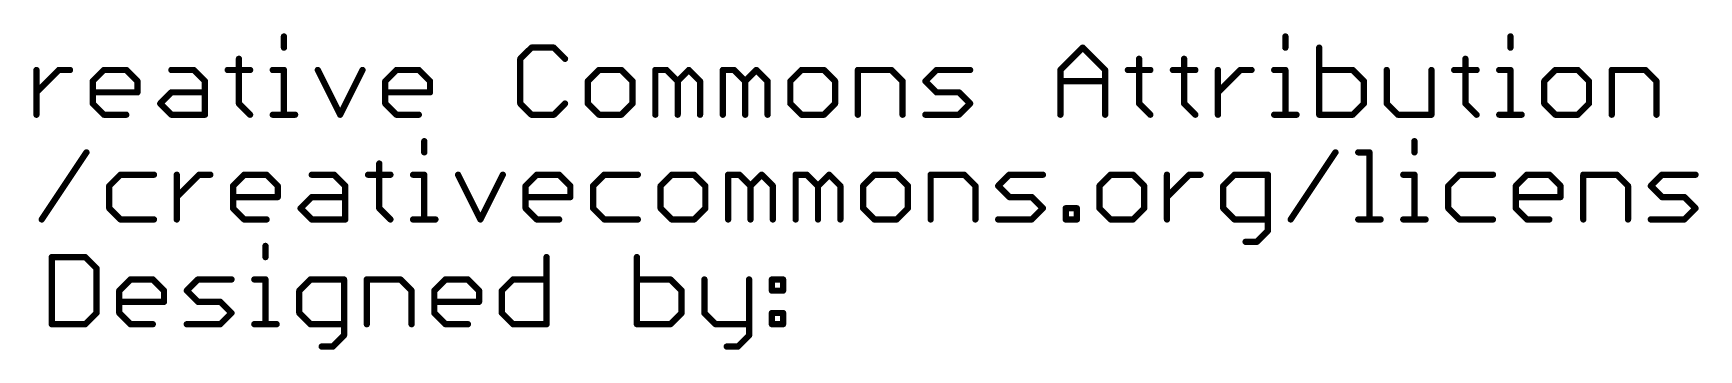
# Model space of a CAD drawing. Extents: x -109 to 32, y -1 to 19.
# Drawn here: x -77.61 to -37.23, y -0.54 to 7.13 of the extents above; entities that cross this region are included whole.
import ezdxf

# ---------------------------------------------------------------- set-up
doc = ezdxf.new("R2010")
doc.units = 0
doc.layers.add('51', color=53, linetype='CONTINUOUS')

msp = doc.modelspace()

# ---------------------------------------------------------------- linework, layer by layer
at = {"layer": '51', "const_width": 0.1524}
for points in [[(-71.5322, 7.0544), (-71.5322, 6.7832)], [(-47.2477, 7.0544), (-47.2477, 6.7832)], [(-41.7905, 7.0544), (-41.7905, 6.7832)], [(-72.6237, 6.512), (-72.6237, 5.4274)], [(-65.5293, 6.7832), (-65.8005, 6.512)], [(-65.8005, 6.512), (-65.8005, 5.4274)], [(-64.987, 6.7832), (-65.5293, 6.7832)], [(-64.7158, 6.512), (-64.987, 6.7832)], [(-52.7032, 6.2409), (-52.1609, 6.7832)], [(-52.1609, 6.7832), (-51.6186, 6.2409)], [(-50.7949, 6.512), (-50.7949, 5.4274)], [(-49.7035, 6.512), (-49.7035, 5.4274)], [(-46.4275, 6.7832), (-46.4275, 5.1562)], [(-42.882, 6.512), (-42.882, 5.4274)], [(-77.5334, 5.1562), (-77.5334, 6.2409)], [(-77.5334, 5.6985), (-76.9911, 6.2409)], [(-76.9911, 6.2409), (-76.7199, 6.2409)], [(-76.1691, 5.9697), (-75.898, 6.2409)], [(-75.898, 6.2409), (-75.3556, 6.2409)], [(-75.3556, 6.2409), (-75.0845, 5.9697)], [(-74.2608, 6.2409), (-73.7185, 6.2409)], [(-73.7185, 6.2409), (-73.4473, 5.9697)], [(-72.8948, 6.2409), (-72.3525, 6.2409)], [(-71.8034, 6.2409), (-71.5322, 6.2409)], [(-71.5322, 6.2409), (-71.5322, 5.1562)], [(-70.7119, 6.2409), (-70.1696, 5.1562)], [(-70.1696, 5.1562), (-69.6273, 6.2409)], [(-69.0748, 5.9697), (-68.8036, 6.2409)], [(-68.8036, 6.2409), (-68.2613, 6.2409)], [(-68.2613, 6.2409), (-67.9901, 5.9697)], [(-63.8922, 6.2409), (-64.1633, 5.9697)], [(-63.3498, 6.2409), (-63.8922, 6.2409)], [(-63.0787, 5.9697), (-63.3498, 6.2409)], [(-62.5262, 5.1562), (-62.5262, 6.2409)], [(-62.5262, 6.2409), (-62.255, 6.2409)], [(-62.255, 6.2409), (-61.9838, 5.9697)], [(-61.9838, 5.9697), (-61.7127, 6.2409)], [(-61.7127, 6.2409), (-61.4415, 5.9697)], [(-60.889, 5.1562), (-60.889, 6.2409)], [(-60.889, 6.2409), (-60.6178, 6.2409)], [(-60.6178, 6.2409), (-60.3467, 5.9697)], [(-60.3467, 5.9697), (-60.0755, 6.2409)], [(-60.0755, 6.2409), (-59.8043, 5.9697)], [(-58.9807, 6.2409), (-59.2519, 5.9697)], [(-58.4384, 6.2409), (-58.9807, 6.2409)], [(-58.1672, 5.9697), (-58.4384, 6.2409)], [(-57.6147, 5.1562), (-57.6147, 6.2409)], [(-57.6147, 6.2409), (-56.8012, 6.2409)], [(-56.8012, 6.2409), (-56.53, 5.9697)], [(-55.9775, 5.9697), (-55.7064, 6.2409)], [(-55.7064, 6.2409), (-54.8929, 6.2409)], [(-52.7032, 5.1562), (-52.7032, 6.2409)], [(-51.6186, 6.2409), (-51.6186, 5.1562)], [(-51.0661, 6.2409), (-50.5237, 6.2409)], [(-49.9746, 6.2409), (-49.4323, 6.2409)], [(-48.8832, 5.1562), (-48.8832, 6.2409)], [(-48.8832, 5.6985), (-48.3409, 6.2409)], [(-48.3409, 6.2409), (-48.0697, 6.2409)], [(-47.5189, 6.2409), (-47.2477, 6.2409)], [(-47.2477, 6.2409), (-47.2477, 5.1562)], [(-45.614, 6.2409), (-46.4275, 6.2409)], [(-45.3428, 5.9697), (-45.614, 6.2409)], [(-44.7903, 6.2409), (-44.7903, 5.4274)], [(-43.7056, 5.1562), (-43.7056, 6.2409)], [(-43.1531, 6.2409), (-42.6108, 6.2409)], [(-42.0617, 6.2409), (-41.7905, 6.2409)], [(-41.7905, 6.2409), (-41.7905, 5.1562)], [(-40.6991, 6.2409), (-40.9703, 5.9697)], [(-40.1568, 6.2409), (-40.6991, 6.2409)], [(-39.8856, 5.9697), (-40.1568, 6.2409)], [(-39.3331, 5.1562), (-39.3331, 6.2409)], [(-39.3331, 6.2409), (-38.5196, 6.2409)], [(-38.5196, 6.2409), (-38.2485, 5.9697)], [(-76.1691, 5.4274), (-76.1691, 5.9697)], [(-75.0845, 5.6985), (-76.1691, 5.6985)], [(-75.0845, 5.9697), (-75.0845, 5.6985)], [(-74.532, 5.4274), (-74.2608, 5.6985)], [(-74.2608, 5.6985), (-73.4473, 5.6985)], [(-73.4473, 5.9697), (-73.4473, 5.1562)], [(-69.0748, 5.4274), (-69.0748, 5.9697)], [(-67.9901, 5.6985), (-69.0748, 5.6985)], [(-67.9901, 5.9697), (-67.9901, 5.6985)], [(-64.1633, 5.9697), (-64.1633, 5.4274)], [(-63.0787, 5.4274), (-63.0787, 5.9697)], [(-61.9838, 5.9697), (-61.9838, 5.1562)], [(-61.4415, 5.9697), (-61.4415, 5.1562)], [(-60.3467, 5.9697), (-60.3467, 5.1562)], [(-59.8043, 5.9697), (-59.8043, 5.1562)], [(-59.2519, 5.9697), (-59.2519, 5.4274)], [(-58.1672, 5.4274), (-58.1672, 5.9697)], [(-56.53, 5.9697), (-56.53, 5.1562)], [(-55.7064, 5.6985), (-55.9775, 5.9697)], [(-55.164, 5.6985), (-55.7064, 5.6985)], [(-54.8929, 5.4274), (-55.164, 5.6985)], [(-52.7032, 5.9697), (-51.6186, 5.9697)], [(-45.3428, 5.4274), (-45.3428, 5.9697)], [(-40.9703, 5.9697), (-40.9703, 5.4274)], [(-39.8856, 5.4274), (-39.8856, 5.9697)], [(-38.2485, 5.9697), (-38.2485, 5.1562)], [(-75.898, 5.1562), (-76.1691, 5.4274)], [(-74.2608, 5.1562), (-74.532, 5.4274)], [(-72.6237, 5.4274), (-72.3525, 5.1562)], [(-68.8036, 5.1562), (-69.0748, 5.4274)], [(-65.8005, 5.4274), (-65.5293, 5.1562)], [(-64.987, 5.1562), (-64.7158, 5.4274)], [(-64.1633, 5.4274), (-63.8922, 5.1562)], [(-63.3498, 5.1562), (-63.0787, 5.4274)], [(-59.2519, 5.4274), (-58.9807, 5.1562)], [(-58.4384, 5.1562), (-58.1672, 5.4274)], [(-55.164, 5.1562), (-54.8929, 5.4274)], [(-50.7949, 5.4274), (-50.5237, 5.1562)], [(-49.7035, 5.4274), (-49.4323, 5.1562)], [(-45.614, 5.1562), (-45.3428, 5.4274)], [(-44.7903, 5.4274), (-44.5191, 5.1562)], [(-42.882, 5.4274), (-42.6108, 5.1562)], [(-40.9703, 5.4274), (-40.6991, 5.1562)], [(-40.1568, 5.1562), (-39.8856, 5.4274)], [(-75.3556, 5.1562), (-75.898, 5.1562)], [(-73.4473, 5.1562), (-74.2608, 5.1562)], [(-71.8034, 5.1562), (-71.2611, 5.1562)], [(-68.2613, 5.1562), (-68.8036, 5.1562)], [(-65.5293, 5.1562), (-64.987, 5.1562)], [(-63.8922, 5.1562), (-63.3498, 5.1562)], [(-58.9807, 5.1562), (-58.4384, 5.1562)], [(-55.9775, 5.1562), (-55.164, 5.1562)], [(-47.5189, 5.1562), (-46.9766, 5.1562)], [(-46.4275, 5.1562), (-45.614, 5.1562)], [(-44.5191, 5.1562), (-43.7056, 5.1562)], [(-42.0617, 5.1562), (-41.5194, 5.1562)], [(-40.6991, 5.1562), (-40.1568, 5.1562)], [(-68.1295, 4.5144), (-68.1295, 4.2432)], [(-44.1179, 4.5144), (-44.1179, 4.2432)], [(-77.405, 2.6162), (-76.3204, 4.2432)], [(-69.2209, 3.972), (-69.2209, 2.8874)], [(-47.1176, 2.6162), (-46.033, 4.2432)], [(-45.4805, 4.2432), (-45.2093, 4.2432)], [(-45.2093, 4.2432), (-45.2093, 2.6162)], [(-75.4967, 3.7009), (-75.7679, 3.4297)], [(-74.6832, 3.7009), (-75.4967, 3.7009)], [(-74.1307, 2.6162), (-74.1307, 3.7009)], [(-74.1307, 3.1585), (-73.5884, 3.7009)], [(-73.5884, 3.7009), (-73.3172, 3.7009)], [(-72.7664, 3.4297), (-72.4952, 3.7009)], [(-72.4952, 3.7009), (-71.9529, 3.7009)], [(-71.9529, 3.7009), (-71.6818, 3.4297)], [(-70.8581, 3.7009), (-70.3158, 3.7009)], [(-70.3158, 3.7009), (-70.0446, 3.4297)], [(-69.4921, 3.7009), (-68.9498, 3.7009)], [(-68.4007, 3.7009), (-68.1295, 3.7009)], [(-68.1295, 3.7009), (-68.1295, 2.6162)], [(-67.3092, 3.7009), (-66.7669, 2.6162)], [(-66.7669, 2.6162), (-66.2246, 3.7009)], [(-65.6721, 3.4297), (-65.4009, 3.7009)], [(-65.4009, 3.7009), (-64.8586, 3.7009)], [(-64.8586, 3.7009), (-64.5874, 3.4297)], [(-63.7638, 3.7009), (-64.0349, 3.4297)], [(-62.9503, 3.7009), (-63.7638, 3.7009)], [(-62.1266, 3.7009), (-62.3978, 3.4297)], [(-61.5843, 3.7009), (-62.1266, 3.7009)], [(-61.3131, 3.4297), (-61.5843, 3.7009)], [(-60.7606, 2.6162), (-60.7606, 3.7009)], [(-60.7606, 3.7009), (-60.4894, 3.7009)], [(-60.4894, 3.7009), (-60.2183, 3.4297)], [(-60.2183, 3.4297), (-59.9471, 3.7009)], [(-59.9471, 3.7009), (-59.6759, 3.4297)], [(-59.1234, 2.6162), (-59.1234, 3.7009)], [(-59.1234, 3.7009), (-58.8523, 3.7009)], [(-58.8523, 3.7009), (-58.5811, 3.4297)], [(-58.5811, 3.4297), (-58.31, 3.7009)], [(-58.31, 3.7009), (-58.0388, 3.4297)], [(-57.2151, 3.7009), (-57.4863, 3.4297)], [(-56.6728, 3.7009), (-57.2151, 3.7009)], [(-56.4016, 3.4297), (-56.6728, 3.7009)], [(-55.8491, 2.6162), (-55.8491, 3.7009)], [(-55.8491, 3.7009), (-55.0356, 3.7009)], [(-55.0356, 3.7009), (-54.7645, 3.4297)], [(-54.212, 3.4297), (-53.9408, 3.7009)], [(-53.9408, 3.7009), (-53.1273, 3.7009)], [(-51.4851, 3.7009), (-51.7562, 3.4297)], [(-50.9427, 3.7009), (-51.4851, 3.7009)], [(-50.6716, 3.4297), (-50.9427, 3.7009)], [(-50.1191, 2.6162), (-50.1191, 3.7009)], [(-50.1191, 3.1585), (-49.5768, 3.7009)], [(-49.5768, 3.7009), (-49.3056, 3.7009)], [(-48.4836, 3.7009), (-48.7548, 3.4297)], [(-47.6701, 3.7009), (-48.4836, 3.7009)], [(-47.6701, 2.345), (-47.6701, 3.7009)], [(-44.389, 3.7009), (-44.1179, 3.7009)], [(-44.1179, 3.7009), (-44.1179, 2.6162)], [(-43.0264, 3.7009), (-43.2976, 3.4297)], [(-42.2129, 3.7009), (-43.0264, 3.7009)], [(-41.6604, 3.4297), (-41.3893, 3.7009)], [(-41.3893, 3.7009), (-40.8469, 3.7009)], [(-40.8469, 3.7009), (-40.5758, 3.4297)], [(-40.0233, 2.6162), (-40.0233, 3.7009)], [(-40.0233, 3.7009), (-39.2098, 3.7009)], [(-39.2098, 3.7009), (-38.9386, 3.4297)], [(-38.3861, 3.4297), (-38.115, 3.7009)], [(-38.115, 3.7009), (-37.3015, 3.7009)], [(-75.7679, 3.4297), (-75.7679, 2.8874)], [(-72.7664, 2.8874), (-72.7664, 3.4297)], [(-71.6818, 3.1585), (-72.7664, 3.1585)], [(-71.6818, 3.4297), (-71.6818, 3.1585)], [(-71.1293, 2.8874), (-70.8581, 3.1585)], [(-70.8581, 3.1585), (-70.0446, 3.1585)], [(-70.0446, 3.4297), (-70.0446, 2.6162)], [(-65.6721, 2.8874), (-65.6721, 3.4297)], [(-64.5874, 3.1585), (-65.6721, 3.1585)], [(-64.5874, 3.4297), (-64.5874, 3.1585)], [(-64.0349, 3.4297), (-64.0349, 2.8874)], [(-62.3978, 3.4297), (-62.3978, 2.8874)], [(-61.3131, 2.8874), (-61.3131, 3.4297)], [(-60.2183, 3.4297), (-60.2183, 2.6162)], [(-59.6759, 3.4297), (-59.6759, 2.6162)], [(-58.5811, 3.4297), (-58.5811, 2.6162)], [(-58.0388, 3.4297), (-58.0388, 2.6162)], [(-57.4863, 3.4297), (-57.4863, 2.8874)], [(-56.4016, 2.8874), (-56.4016, 3.4297)], [(-54.7645, 3.4297), (-54.7645, 2.6162)], [(-53.9408, 3.1585), (-54.212, 3.4297)], [(-53.3985, 3.1585), (-53.9408, 3.1585)], [(-53.1273, 2.8874), (-53.3985, 3.1585)], [(-51.7562, 3.4297), (-51.7562, 2.8874)], [(-50.6716, 2.8874), (-50.6716, 3.4297)], [(-48.7548, 3.4297), (-48.7548, 2.8874)], [(-43.2976, 3.4297), (-43.2976, 2.8874)], [(-41.6604, 2.8874), (-41.6604, 3.4297)], [(-40.5758, 3.1585), (-41.6604, 3.1585)], [(-40.5758, 3.4297), (-40.5758, 3.1585)], [(-38.9386, 3.4297), (-38.9386, 2.6162)], [(-38.115, 3.1585), (-38.3861, 3.4297)], [(-37.5726, 3.1585), (-38.115, 3.1585)], [(-37.3015, 2.8874), (-37.5726, 3.1585)], [(-75.7679, 2.8874), (-75.4967, 2.6162)], [(-72.4952, 2.6162), (-72.7664, 2.8874)], [(-70.8581, 2.6162), (-71.1293, 2.8874)], [(-69.2209, 2.8874), (-68.9498, 2.6162)], [(-65.4009, 2.6162), (-65.6721, 2.8874)], [(-64.0349, 2.8874), (-63.7638, 2.6162)], [(-62.3978, 2.8874), (-62.1266, 2.6162)], [(-61.5843, 2.6162), (-61.3131, 2.8874)], [(-57.4863, 2.8874), (-57.2151, 2.6162)], [(-56.6728, 2.6162), (-56.4016, 2.8874)], [(-53.3985, 2.6162), (-53.1273, 2.8874)], [(-52.5748, 2.6162), (-52.5748, 2.8874)], [(-52.5748, 2.8874), (-52.3037, 2.8874)], [(-52.3037, 2.8874), (-52.3037, 2.6162)], [(-51.7562, 2.8874), (-51.4851, 2.6162)], [(-50.9427, 2.6162), (-50.6716, 2.8874)], [(-48.7548, 2.8874), (-48.4836, 2.6162)], [(-43.2976, 2.8874), (-43.0264, 2.6162)], [(-41.3893, 2.6162), (-41.6604, 2.8874)], [(-37.5726, 2.6162), (-37.3015, 2.8874)], [(-75.4967, 2.6162), (-74.6832, 2.6162)], [(-71.9529, 2.6162), (-72.4952, 2.6162)], [(-70.0446, 2.6162), (-70.8581, 2.6162)], [(-68.4007, 2.6162), (-67.8583, 2.6162)], [(-64.8586, 2.6162), (-65.4009, 2.6162)], [(-63.7638, 2.6162), (-62.9503, 2.6162)], [(-62.1266, 2.6162), (-61.5843, 2.6162)], [(-57.2151, 2.6162), (-56.6728, 2.6162)], [(-54.212, 2.6162), (-53.3985, 2.6162)], [(-52.3037, 2.6162), (-52.5748, 2.6162)], [(-51.4851, 2.6162), (-50.9427, 2.6162)], [(-48.4836, 2.6162), (-47.6701, 2.6162)], [(-45.4805, 2.6162), (-44.9381, 2.6162)], [(-44.389, 2.6162), (-43.8467, 2.6162)], [(-43.0264, 2.6162), (-42.2129, 2.6162)], [(-40.8469, 2.6162), (-41.3893, 2.6162)], [(-38.3861, 2.6162), (-37.5726, 2.6162)], [(-71.9796, 1.9744), (-71.9796, 1.7032)], [(-48.2125, 2.0739), (-47.9413, 2.0739)], [(-47.9413, 2.0739), (-47.6701, 2.345)], [(-77.1623, 1.7032), (-77.1623, 0.0762)], [(-76.3488, 1.7032), (-77.1623, 1.7032)], [(-76.0776, 1.432), (-76.3488, 1.7032)], [(-65.1632, 1.7032), (-65.1632, 0.0762)], [(-62.9736, 1.7032), (-62.9736, 0.0762)], [(-76.0776, 0.3474), (-76.0776, 1.432)], [(-75.5251, 0.8897), (-75.2539, 1.1609)], [(-75.2539, 1.1609), (-74.7116, 1.1609)], [(-74.7116, 1.1609), (-74.4404, 0.8897)], [(-73.8879, 0.8897), (-73.6168, 1.1609)], [(-73.6168, 1.1609), (-72.8033, 1.1609)], [(-72.2508, 1.1609), (-71.9796, 1.1609)], [(-71.9796, 1.1609), (-71.9796, 0.0762)], [(-70.8882, 1.1609), (-71.1594, 0.8897)], [(-70.0747, 1.1609), (-70.8882, 1.1609)], [(-70.0747, -0.195), (-70.0747, 1.1609)], [(-69.5222, 0.0762), (-69.5222, 1.1609)], [(-69.5222, 1.1609), (-68.7087, 1.1609)], [(-68.7087, 1.1609), (-68.4375, 0.8897)], [(-67.885, 0.8897), (-67.6139, 1.1609)], [(-67.6139, 1.1609), (-67.0715, 1.1609)], [(-67.0715, 1.1609), (-66.8004, 0.8897)], [(-66.2479, 0.8897), (-65.9767, 1.1609)], [(-65.9767, 1.1609), (-65.1632, 1.1609)], [(-62.1601, 1.1609), (-62.9736, 1.1609)], [(-61.8889, 0.8897), (-62.1601, 1.1609)], [(-61.3364, 1.1609), (-61.3364, 0.3474)], [(-60.2518, 1.1609), (-60.2518, -0.195)], [(-59.6993, 1.1609), (-59.4281, 1.1609)], [(-59.6993, 0.8897), (-59.6993, 1.1609)], [(-59.4281, 1.1609), (-59.4281, 0.8897)], [(-75.5251, 0.3474), (-75.5251, 0.8897)], [(-74.4404, 0.8897), (-74.4404, 0.6185)], [(-73.6168, 0.6185), (-73.8879, 0.8897)], [(-71.1594, 0.8897), (-71.1594, 0.3474)], [(-68.4375, 0.8897), (-68.4375, 0.0762)], [(-67.885, 0.3474), (-67.885, 0.8897)], [(-66.8004, 0.8897), (-66.8004, 0.6185)], [(-66.2479, 0.3474), (-66.2479, 0.8897)], [(-61.8889, 0.3474), (-61.8889, 0.8897)], [(-59.4281, 0.8897), (-59.6993, 0.8897)], [(-76.3488, 0.0762), (-76.0776, 0.3474)], [(-74.4404, 0.6185), (-75.5251, 0.6185)], [(-75.2539, 0.0762), (-75.5251, 0.3474)], [(-73.0744, 0.6185), (-73.6168, 0.6185)], [(-72.8033, 0.3474), (-73.0744, 0.6185)], [(-73.0744, 0.0762), (-72.8033, 0.3474)], [(-71.1594, 0.3474), (-70.8882, 0.0762)], [(-66.8004, 0.6185), (-67.885, 0.6185)], [(-67.6139, 0.0762), (-67.885, 0.3474)], [(-65.9767, 0.0762), (-66.2479, 0.3474)], [(-62.1601, 0.0762), (-61.8889, 0.3474)], [(-61.3364, 0.3474), (-61.0653, 0.0762)], [(-59.6993, 0.3474), (-59.4281, 0.3474)], [(-59.6993, 0.0762), (-59.6993, 0.3474)], [(-59.4281, 0.3474), (-59.4281, 0.0762)], [(-77.1623, 0.0762), (-76.3488, 0.0762)], [(-74.7116, 0.0762), (-75.2539, 0.0762)], [(-73.8879, 0.0762), (-73.0744, 0.0762)], [(-72.2508, 0.0762), (-71.7085, 0.0762)], [(-70.8882, 0.0762), (-70.0747, 0.0762)], [(-67.0715, 0.0762), (-67.6139, 0.0762)], [(-65.1632, 0.0762), (-65.9767, 0.0762)], [(-62.9736, 0.0762), (-62.1601, 0.0762)], [(-61.0653, 0.0762), (-60.2518, 0.0762)], [(-59.4281, 0.0762), (-59.6993, 0.0762)], [(-70.617, -0.4661), (-70.3459, -0.4661)], [(-70.3459, -0.4661), (-70.0747, -0.195)], [(-60.5229, -0.4661), (-60.7941, -0.4661)], [(-60.2518, -0.195), (-60.5229, -0.4661)]]:
    msp.add_lwpolyline(points, dxfattribs=at)
at = {"layer": '51', "const_width": 0.0762}
for points in [[(-71.4941, 7.0544, 1), (-71.5703, 7.0544)], [(-47.2096, 7.0544, 1), (-47.2858, 7.0544)], [(-41.7524, 7.0544, 1), (-41.8286, 7.0544)], [(-72.5856, 6.512, 1), (-72.6618, 6.512)], [(-71.5703, 6.7832, 1), (-71.4941, 6.7832)], [(-65.7624, 6.512, 1), (-65.8386, 6.512)], [(-65.8274, 6.539, 1), (-65.7735, 6.4851)], [(-65.5293, 6.8213, 1), (-65.5293, 6.7451)], [(-65.5024, 6.7562, 1), (-65.5563, 6.8101)], [(-64.96, 6.8101, 1), (-65.0139, 6.7562)], [(-64.987, 6.7451, 1), (-64.987, 6.8213)], [(-64.7428, 6.4851, 1), (-64.6889, 6.539)], [(-52.134, 6.8101, 1), (-52.1878, 6.7562)], [(-52.134, 6.7562, 1), (-52.1878, 6.8101)], [(-50.7568, 6.512, 1), (-50.833, 6.512)], [(-49.6654, 6.512, 1), (-49.7416, 6.512)], [(-47.2858, 6.7832, 1), (-47.2096, 6.7832)], [(-46.3894, 6.7832, 1), (-46.4656, 6.7832)], [(-42.8439, 6.512, 1), (-42.9201, 6.512)], [(-41.8286, 6.7832, 1), (-41.7524, 6.7832)], [(-77.4953, 6.2409, 1), (-77.5715, 6.2409)], [(-76.9911, 6.279, 1), (-76.9911, 6.2028)], [(-76.9642, 6.2139, 1), (-77.018, 6.2678)], [(-76.7199, 6.2028, 1), (-76.7199, 6.279)], [(-75.898, 6.279, 1), (-75.898, 6.2028)], [(-75.871, 6.2139, 1), (-75.9249, 6.2678)], [(-75.3287, 6.2678, 1), (-75.3826, 6.2139)], [(-75.3556, 6.2028, 1), (-75.3556, 6.279)], [(-74.2608, 6.279, 1), (-74.2608, 6.2028)], [(-73.6915, 6.2678, 1), (-73.7454, 6.2139)], [(-73.7185, 6.2028, 1), (-73.7185, 6.279)], [(-72.8948, 6.279, 1), (-72.8948, 6.2028)], [(-72.3525, 6.2028, 1), (-72.3525, 6.279)], [(-71.8034, 6.279, 1), (-71.8034, 6.2028)], [(-71.4941, 6.2409, 1), (-71.5703, 6.2409)], [(-71.5322, 6.2028, 1), (-71.5322, 6.279)], [(-70.6779, 6.2579, 1), (-70.746, 6.2238)], [(-69.5932, 6.2238, 1), (-69.6614, 6.2579)], [(-68.8036, 6.279, 1), (-68.8036, 6.2028)], [(-68.7767, 6.2139, 1), (-68.8306, 6.2678)], [(-68.2344, 6.2678, 1), (-68.2882, 6.2139)], [(-68.2613, 6.2028, 1), (-68.2613, 6.279)], [(-63.8922, 6.279, 1), (-63.8922, 6.2028)], [(-63.8652, 6.2139, 1), (-63.9191, 6.2678)], [(-63.3229, 6.2678, 1), (-63.3768, 6.2139)], [(-63.3498, 6.2028, 1), (-63.3498, 6.279)], [(-62.4881, 6.2409, 1), (-62.5643, 6.2409)], [(-62.5262, 6.279, 1), (-62.5262, 6.2028)], [(-62.2281, 6.2678, 1), (-62.2819, 6.2139)], [(-62.255, 6.2028, 1), (-62.255, 6.279)], [(-61.6857, 6.2678, 1), (-61.7396, 6.2139)], [(-61.6857, 6.2139, 1), (-61.7396, 6.2678)], [(-60.8509, 6.2409, 1), (-60.9271, 6.2409)], [(-60.889, 6.279, 1), (-60.889, 6.2028)], [(-60.5909, 6.2678, 1), (-60.6448, 6.2139)], [(-60.6178, 6.2028, 1), (-60.6178, 6.279)], [(-60.0486, 6.2678, 1), (-60.1025, 6.2139)], [(-60.0486, 6.2139, 1), (-60.1025, 6.2678)], [(-58.9807, 6.279, 1), (-58.9807, 6.2028)], [(-58.9537, 6.2139, 1), (-59.0076, 6.2678)], [(-58.4114, 6.2678, 1), (-58.4653, 6.2139)], [(-58.4384, 6.2028, 1), (-58.4384, 6.279)], [(-57.5766, 6.2409, 1), (-57.6528, 6.2409)], [(-57.6147, 6.279, 1), (-57.6147, 6.2028)], [(-56.7743, 6.2678, 1), (-56.8281, 6.2139)], [(-56.8012, 6.2028, 1), (-56.8012, 6.279)], [(-55.7064, 6.279, 1), (-55.7064, 6.2028)], [(-55.6794, 6.2139, 1), (-55.7333, 6.2678)], [(-54.8929, 6.2028, 1), (-54.8929, 6.279)], [(-52.7302, 6.2678, 1), (-52.6763, 6.2139)], [(-52.6651, 6.2409, 1), (-52.7413, 6.2409)], [(-51.5805, 6.2409, 1), (-51.6567, 6.2409)], [(-51.6455, 6.2139, 1), (-51.5916, 6.2678)], [(-51.0661, 6.279, 1), (-51.0661, 6.2028)], [(-50.5237, 6.2028, 1), (-50.5237, 6.279)], [(-49.9746, 6.279, 1), (-49.9746, 6.2028)], [(-49.4323, 6.2028, 1), (-49.4323, 6.279)], [(-48.8451, 6.2409, 1), (-48.9213, 6.2409)], [(-48.3409, 6.279, 1), (-48.3409, 6.2028)], [(-48.3139, 6.2139, 1), (-48.3678, 6.2678)], [(-48.0697, 6.2028, 1), (-48.0697, 6.279)], [(-47.5189, 6.279, 1), (-47.5189, 6.2028)], [(-47.2096, 6.2409, 1), (-47.2858, 6.2409)], [(-47.2477, 6.2028, 1), (-47.2477, 6.279)], [(-46.4275, 6.279, 1), (-46.4275, 6.2028)], [(-45.587, 6.2678, 1), (-45.6409, 6.2139)], [(-45.614, 6.2028, 1), (-45.614, 6.279)], [(-44.7522, 6.2409, 1), (-44.8284, 6.2409)], [(-43.6675, 6.2409, 1), (-43.7437, 6.2409)], [(-43.1531, 6.279, 1), (-43.1531, 6.2028)], [(-42.6108, 6.2028, 1), (-42.6108, 6.279)], [(-42.0617, 6.279, 1), (-42.0617, 6.2028)], [(-41.7524, 6.2409, 1), (-41.8286, 6.2409)], [(-41.7905, 6.2028, 1), (-41.7905, 6.279)], [(-40.6991, 6.279, 1), (-40.6991, 6.2028)], [(-40.6722, 6.2139, 1), (-40.7261, 6.2678)], [(-40.1298, 6.2678, 1), (-40.1837, 6.2139)], [(-40.1568, 6.2028, 1), (-40.1568, 6.279)], [(-39.295, 6.2409, 1), (-39.3712, 6.2409)], [(-39.3331, 6.279, 1), (-39.3331, 6.2028)], [(-38.4927, 6.2678, 1), (-38.5466, 6.2139)], [(-38.5196, 6.2028, 1), (-38.5196, 6.279)], [(-77.5604, 5.7255, 1), (-77.5065, 5.6716)], [(-76.131, 5.9697, 1), (-76.2072, 5.9697)], [(-76.1961, 5.9966, 1), (-76.1422, 5.9428)], [(-76.1691, 5.7366, 1), (-76.1691, 5.6604)], [(-75.0464, 5.9697, 1), (-75.1226, 5.9697)], [(-75.1226, 5.6985, 1), (-75.0464, 5.6985)], [(-75.1114, 5.9428, 1), (-75.0575, 5.9966)], [(-75.0845, 5.6604, 1), (-75.0845, 5.7366)], [(-74.2608, 5.7366, 1), (-74.2608, 5.6604)], [(-74.2339, 5.6716, 1), (-74.2878, 5.7255)], [(-73.4092, 5.9697, 1), (-73.4854, 5.9697)], [(-73.4743, 5.9428, 1), (-73.4204, 5.9966)], [(-73.4473, 5.6604, 1), (-73.4473, 5.7366)], [(-69.0367, 5.9697, 1), (-69.1129, 5.9697)], [(-69.0748, 5.7366, 1), (-69.0748, 5.6604)], [(-69.1017, 5.9966, 1), (-69.0478, 5.9428)], [(-67.952, 5.9697, 1), (-68.0282, 5.9697)], [(-68.0282, 5.6985, 1), (-67.952, 5.6985)], [(-68.0171, 5.9428, 1), (-67.9632, 5.9966)], [(-67.9901, 5.6604, 1), (-67.9901, 5.7366)], [(-64.1252, 5.9697, 1), (-64.2014, 5.9697)], [(-64.1903, 5.9966, 1), (-64.1364, 5.9428)], [(-63.0406, 5.9697, 1), (-63.1168, 5.9697)], [(-63.1056, 5.9428, 1), (-63.0517, 5.9966)], [(-61.9457, 5.9697, 1), (-62.0219, 5.9697)], [(-62.0108, 5.9966, 1), (-61.9569, 5.9428)], [(-62.0108, 5.9428, 1), (-61.9569, 5.9966)], [(-61.4034, 5.9697, 1), (-61.4796, 5.9697)], [(-61.4684, 5.9428, 1), (-61.4146, 5.9966)], [(-60.3086, 5.9697, 1), (-60.3848, 5.9697)], [(-60.3736, 5.9966, 1), (-60.3197, 5.9428)], [(-60.3736, 5.9428, 1), (-60.3197, 5.9966)], [(-59.7662, 5.9697, 1), (-59.8424, 5.9697)], [(-59.8313, 5.9428, 1), (-59.7774, 5.9966)], [(-59.2138, 5.9697, 1), (-59.29, 5.9697)], [(-59.2788, 5.9966, 1), (-59.2249, 5.9428)], [(-58.1291, 5.9697, 1), (-58.2053, 5.9697)], [(-58.1941, 5.9428, 1), (-58.1402, 5.9966)], [(-56.4919, 5.9697, 1), (-56.5681, 5.9697)], [(-56.557, 5.9428, 1), (-56.5031, 5.9966)], [(-55.9506, 5.9966, 1), (-56.0045, 5.9428)], [(-56.0045, 5.9966, 1), (-55.9506, 5.9428)], [(-55.7064, 5.7366, 1), (-55.7064, 5.6604)], [(-55.7333, 5.6716, 1), (-55.6794, 5.7255)], [(-55.1371, 5.7255, 1), (-55.191, 5.6716)], [(-55.164, 5.6604, 1), (-55.164, 5.7366)], [(-52.7032, 6.0078, 1), (-52.7032, 5.9316)], [(-51.6186, 5.9316, 1), (-51.6186, 6.0078)], [(-48.9101, 5.7255, 1), (-48.8563, 5.6716)], [(-45.3047, 5.9697, 1), (-45.3809, 5.9697)], [(-45.3697, 5.9428, 1), (-45.3159, 5.9966)], [(-40.9322, 5.9697, 1), (-41.0084, 5.9697)], [(-40.9972, 5.9966, 1), (-40.9433, 5.9428)], [(-39.8475, 5.9697, 1), (-39.9237, 5.9697)], [(-39.9126, 5.9428, 1), (-39.8587, 5.9966)], [(-38.2104, 5.9697, 1), (-38.2866, 5.9697)], [(-38.2754, 5.9428, 1), (-38.2215, 5.9966)], [(-76.1422, 5.4543, 1), (-76.1961, 5.4004)], [(-76.2072, 5.4274, 1), (-76.131, 5.4274)], [(-74.505, 5.4543, 1), (-74.5589, 5.4004)], [(-74.5589, 5.4543, 1), (-74.505, 5.4004)], [(-72.5967, 5.4543, 1), (-72.6506, 5.4004)], [(-72.6618, 5.4274, 1), (-72.5856, 5.4274)], [(-69.0478, 5.4543, 1), (-69.1017, 5.4004)], [(-69.1129, 5.4274, 1), (-69.0367, 5.4274)], [(-65.7735, 5.4543, 1), (-65.8274, 5.4004)], [(-65.8386, 5.4274, 1), (-65.7624, 5.4274)], [(-64.6889, 5.4004, 1), (-64.7428, 5.4543)], [(-64.1364, 5.4543, 1), (-64.1903, 5.4004)], [(-64.2014, 5.4274, 1), (-64.1252, 5.4274)], [(-63.1168, 5.4274, 1), (-63.0406, 5.4274)], [(-63.0517, 5.4004, 1), (-63.1056, 5.4543)], [(-59.2249, 5.4543, 1), (-59.2788, 5.4004)], [(-59.29, 5.4274, 1), (-59.2138, 5.4274)], [(-58.2053, 5.4274, 1), (-58.1291, 5.4274)], [(-58.1403, 5.4004, 1), (-58.1941, 5.4543)], [(-54.8659, 5.4004, 1), (-54.9198, 5.4543)], [(-54.9198, 5.4004, 1), (-54.8659, 5.4543)], [(-50.768, 5.4543, 1), (-50.8218, 5.4004)], [(-50.833, 5.4274, 1), (-50.7568, 5.4274)], [(-49.6765, 5.4543, 1), (-49.7304, 5.4004)], [(-49.7416, 5.4274, 1), (-49.6654, 5.4274)], [(-45.3809, 5.4274, 1), (-45.3047, 5.4274)], [(-45.3159, 5.4004, 1), (-45.3697, 5.4543)], [(-44.7634, 5.4543, 1), (-44.8172, 5.4004)], [(-44.8284, 5.4274, 1), (-44.7522, 5.4274)], [(-42.855, 5.4543, 1), (-42.9089, 5.4004)], [(-42.9201, 5.4274, 1), (-42.8439, 5.4274)], [(-40.9433, 5.4543, 1), (-40.9972, 5.4004)], [(-41.0084, 5.4274, 1), (-40.9322, 5.4274)], [(-39.9237, 5.4274, 1), (-39.8475, 5.4274)], [(-39.8587, 5.4004, 1), (-39.9126, 5.4543)], [(-77.5715, 5.1562, 1), (-77.4953, 5.1562)], [(-75.898, 5.1943, 1), (-75.898, 5.1181)], [(-75.9249, 5.1293, 1), (-75.871, 5.1831)], [(-75.3556, 5.1181, 1), (-75.3556, 5.1943)], [(-74.2608, 5.1943, 1), (-74.2608, 5.1181)], [(-74.2878, 5.1293, 1), (-74.2339, 5.1831)], [(-73.4854, 5.1562, 1), (-73.4092, 5.1562)], [(-73.4473, 5.1181, 1), (-73.4473, 5.1943)], [(-72.3794, 5.1293, 1), (-72.3256, 5.1831)], [(-71.8034, 5.1943, 1), (-71.8034, 5.1181)], [(-71.5703, 5.1562, 1), (-71.4941, 5.1562)], [(-71.2611, 5.1181, 1), (-71.2611, 5.1943)], [(-70.2037, 5.1732, 1), (-70.1355, 5.1392)], [(-70.2037, 5.1392, 1), (-70.1355, 5.1732)], [(-68.8036, 5.1943, 1), (-68.8036, 5.1181)], [(-68.8306, 5.1293, 1), (-68.7767, 5.1831)], [(-68.2613, 5.1181, 1), (-68.2613, 5.1943)], [(-65.5293, 5.1943, 1), (-65.5293, 5.1181)], [(-65.5563, 5.1293, 1), (-65.5024, 5.1831)], [(-65.0139, 5.1831, 1), (-64.96, 5.1293)], [(-64.987, 5.1181, 1), (-64.987, 5.1943)], [(-63.8922, 5.1943, 1), (-63.8922, 5.1181)], [(-63.9191, 5.1293, 1), (-63.8652, 5.1831)], [(-63.3768, 5.1831, 1), (-63.3229, 5.1293)], [(-63.3498, 5.1181, 1), (-63.3498, 5.1943)], [(-62.5643, 5.1562, 1), (-62.4881, 5.1562)], [(-62.0219, 5.1562, 1), (-61.9457, 5.1562)], [(-61.4796, 5.1562, 1), (-61.4034, 5.1562)], [(-60.9271, 5.1562, 1), (-60.8509, 5.1562)], [(-60.3848, 5.1562, 1), (-60.3086, 5.1562)], [(-59.8424, 5.1562, 1), (-59.7662, 5.1562)], [(-58.9807, 5.1943, 1), (-58.9807, 5.1181)], [(-59.0076, 5.1293, 1), (-58.9537, 5.1831)], [(-58.4653, 5.1831, 1), (-58.4114, 5.1293)], [(-58.4384, 5.1181, 1), (-58.4384, 5.1943)], [(-57.6528, 5.1562, 1), (-57.5766, 5.1562)], [(-56.5681, 5.1562, 1), (-56.4919, 5.1562)], [(-55.9775, 5.1943, 1), (-55.9775, 5.1181)], [(-55.191, 5.1831, 1), (-55.1371, 5.1293)], [(-55.164, 5.1181, 1), (-55.164, 5.1943)], [(-52.7413, 5.1562, 1), (-52.6651, 5.1562)], [(-51.6567, 5.1562, 1), (-51.5805, 5.1562)], [(-50.5507, 5.1293, 1), (-50.4968, 5.1831)], [(-49.4592, 5.1293, 1), (-49.4054, 5.1831)], [(-48.9213, 5.1562, 1), (-48.8451, 5.1562)], [(-47.5189, 5.1943, 1), (-47.5189, 5.1181)], [(-47.2858, 5.1562, 1), (-47.2096, 5.1562)], [(-46.9766, 5.1181, 1), (-46.9766, 5.1943)], [(-46.4275, 5.1943, 1), (-46.4275, 5.1181)], [(-46.4656, 5.1562, 1), (-46.3894, 5.1562)], [(-45.6409, 5.1831, 1), (-45.587, 5.1293)], [(-45.614, 5.1181, 1), (-45.614, 5.1943)], [(-44.5191, 5.1943, 1), (-44.5191, 5.1181)], [(-44.5461, 5.1293, 1), (-44.4922, 5.1831)], [(-43.7437, 5.1562, 1), (-43.6675, 5.1562)], [(-43.7056, 5.1181, 1), (-43.7056, 5.1943)], [(-42.6378, 5.1293, 1), (-42.5839, 5.1831)], [(-42.0617, 5.1943, 1), (-42.0617, 5.1181)], [(-41.8286, 5.1562, 1), (-41.7524, 5.1562)], [(-41.5194, 5.1181, 1), (-41.5194, 5.1943)], [(-40.6991, 5.1943, 1), (-40.6991, 5.1181)], [(-40.7261, 5.1293, 1), (-40.6722, 5.1831)], [(-40.1837, 5.1831, 1), (-40.1298, 5.1293)], [(-40.1568, 5.1181, 1), (-40.1568, 5.1943)], [(-39.3712, 5.1562, 1), (-39.295, 5.1562)], [(-38.2866, 5.1562, 1), (-38.2104, 5.1562)], [(-68.0914, 4.5144, 1), (-68.1676, 4.5144)], [(-44.0798, 4.5144, 1), (-44.156, 4.5144)], [(-76.2887, 4.2221, 1), (-76.3521, 4.2643)], [(-69.1828, 3.972, 1), (-69.259, 3.972)], [(-68.1676, 4.2432, 1), (-68.0914, 4.2432)], [(-46.0013, 4.2221, 1), (-46.0647, 4.2643)], [(-45.4805, 4.2813, 1), (-45.4805, 4.2051)], [(-45.1712, 4.2432, 1), (-45.2474, 4.2432)], [(-45.2093, 4.2051, 1), (-45.2093, 4.2813)], [(-44.156, 4.2432, 1), (-44.0798, 4.2432)], [(-75.4967, 3.739, 1), (-75.4967, 3.6628)], [(-75.4698, 3.6739, 1), (-75.5236, 3.7278)], [(-74.6832, 3.6628, 1), (-74.6832, 3.739)], [(-74.0926, 3.7009, 1), (-74.1688, 3.7009)], [(-73.5884, 3.739, 1), (-73.5884, 3.6628)], [(-73.5614, 3.6739, 1), (-73.6153, 3.7278)], [(-73.3172, 3.6628, 1), (-73.3172, 3.739)], [(-72.4952, 3.739, 1), (-72.4952, 3.6628)], [(-72.4683, 3.6739, 1), (-72.5222, 3.7278)], [(-71.926, 3.7278, 1), (-71.9799, 3.6739)], [(-71.9529, 3.6628, 1), (-71.9529, 3.739)], [(-70.8581, 3.739, 1), (-70.8581, 3.6628)], [(-70.2888, 3.7278, 1), (-70.3427, 3.6739)], [(-70.3158, 3.6628, 1), (-70.3158, 3.739)], [(-69.4921, 3.739, 1), (-69.4921, 3.6628)], [(-68.9498, 3.6628, 1), (-68.9498, 3.739)], [(-68.4007, 3.739, 1), (-68.4007, 3.6628)], [(-68.0914, 3.7009, 1), (-68.1676, 3.7009)], [(-68.1295, 3.6628, 1), (-68.1295, 3.739)], [(-67.2751, 3.7179, 1), (-67.3433, 3.6838)], [(-66.1905, 3.6838, 1), (-66.2586, 3.7179)], [(-65.4009, 3.739, 1), (-65.4009, 3.6628)], [(-65.374, 3.6739, 1), (-65.4278, 3.7278)], [(-64.8316, 3.7278, 1), (-64.8855, 3.6739)], [(-64.8586, 3.6628, 1), (-64.8586, 3.739)], [(-63.7638, 3.739, 1), (-63.7638, 3.6628)], [(-63.7368, 3.6739, 1), (-63.7907, 3.7278)], [(-62.9503, 3.6628, 1), (-62.9503, 3.739)], [(-62.1266, 3.739, 1), (-62.1266, 3.6628)], [(-62.0997, 3.6739, 1), (-62.1535, 3.7278)], [(-61.5573, 3.7278, 1), (-61.6112, 3.6739)], [(-61.5843, 3.6628, 1), (-61.5843, 3.739)], [(-60.7225, 3.7009, 1), (-60.7987, 3.7009)], [(-60.7606, 3.739, 1), (-60.7606, 3.6628)], [(-60.4625, 3.7278, 1), (-60.5164, 3.6739)], [(-60.4894, 3.6628, 1), (-60.4894, 3.739)], [(-59.9202, 3.7278, 1), (-59.974, 3.6739)], [(-59.9202, 3.6739, 1), (-59.974, 3.7278)], [(-59.0853, 3.7009, 1), (-59.1615, 3.7009)], [(-59.1234, 3.739, 1), (-59.1234, 3.6628)], [(-58.8253, 3.7278, 1), (-58.8792, 3.6739)], [(-58.8523, 3.6628, 1), (-58.8523, 3.739)], [(-58.283, 3.7278, 1), (-58.3369, 3.6739)], [(-58.283, 3.6739, 1), (-58.3369, 3.7278)], [(-57.2151, 3.739, 1), (-57.2151, 3.6628)], [(-57.1882, 3.6739, 1), (-57.2421, 3.7278)], [(-56.6459, 3.7278, 1), (-56.6997, 3.6739)], [(-56.6728, 3.6628, 1), (-56.6728, 3.739)], [(-55.811, 3.7009, 1), (-55.8872, 3.7009)], [(-55.8491, 3.739, 1), (-55.8491, 3.6628)], [(-55.0087, 3.7278, 1), (-55.0626, 3.6739)], [(-55.0356, 3.6628, 1), (-55.0356, 3.739)], [(-53.9408, 3.739, 1), (-53.9408, 3.6628)], [(-53.9139, 3.6739, 1), (-53.9678, 3.7278)], [(-53.1273, 3.6628, 1), (-53.1273, 3.739)], [(-51.4851, 3.739, 1), (-51.4851, 3.6628)], [(-51.4581, 3.6739, 1), (-51.512, 3.7278)], [(-50.9158, 3.7278, 1), (-50.9697, 3.6739)], [(-50.9427, 3.6628, 1), (-50.9427, 3.739)], [(-50.081, 3.7009, 1), (-50.1572, 3.7009)], [(-49.5768, 3.739, 1), (-49.5768, 3.6628)], [(-49.5498, 3.6739, 1), (-49.6037, 3.7278)], [(-49.3056, 3.6628, 1), (-49.3056, 3.739)], [(-48.4836, 3.739, 1), (-48.4836, 3.6628)], [(-48.4567, 3.6739, 1), (-48.5106, 3.7278)], [(-47.632, 3.7009, 1), (-47.7082, 3.7009)], [(-47.6701, 3.6628, 1), (-47.6701, 3.739)], [(-44.389, 3.739, 1), (-44.389, 3.6628)], [(-44.0798, 3.7009, 1), (-44.156, 3.7009)], [(-44.1179, 3.6628, 1), (-44.1179, 3.739)], [(-43.0264, 3.739, 1), (-43.0264, 3.6628)], [(-42.9995, 3.6739, 1), (-43.0534, 3.7278)], [(-42.2129, 3.6628, 1), (-42.2129, 3.739)], [(-41.3893, 3.739, 1), (-41.3893, 3.6628)], [(-41.3623, 3.6739, 1), (-41.4162, 3.7278)], [(-40.82, 3.7278, 1), (-40.8739, 3.6739)], [(-40.8469, 3.6628, 1), (-40.8469, 3.739)], [(-39.9852, 3.7009, 1), (-40.0614, 3.7009)], [(-40.0233, 3.739, 1), (-40.0233, 3.6628)], [(-39.1829, 3.7278, 1), (-39.2367, 3.6739)], [(-39.2098, 3.6628, 1), (-39.2098, 3.739)], [(-38.115, 3.739, 1), (-38.115, 3.6628)], [(-38.088, 3.6739, 1), (-38.1419, 3.7278)], [(-37.3015, 3.6628, 1), (-37.3015, 3.739)], [(-75.7298, 3.4297, 1), (-75.806, 3.4297)], [(-75.7948, 3.4566, 1), (-75.7409, 3.4028)], [(-72.7283, 3.4297, 1), (-72.8045, 3.4297)], [(-72.7934, 3.4566, 1), (-72.7395, 3.4028)], [(-72.7664, 3.1966, 1), (-72.7664, 3.1204)], [(-71.6437, 3.4297, 1), (-71.7199, 3.4297)], [(-71.7087, 3.4028, 1), (-71.6548, 3.4566)], [(-71.6818, 3.1204, 1), (-71.6818, 3.1966)], [(-70.8581, 3.1966, 1), (-70.8581, 3.1204)], [(-70.8312, 3.1316, 1), (-70.885, 3.1855)], [(-70.0065, 3.4297, 1), (-70.0827, 3.4297)], [(-70.0715, 3.4028, 1), (-70.0177, 3.4566)], [(-70.0446, 3.1204, 1), (-70.0446, 3.1966)], [(-65.634, 3.4297, 1), (-65.7102, 3.4297)], [(-65.6721, 3.1966, 1), (-65.6721, 3.1204)], [(-65.699, 3.4566, 1), (-65.6451, 3.4028)], [(-64.5493, 3.4297, 1), (-64.6255, 3.4297)], [(-64.6144, 3.4028, 1), (-64.5605, 3.4566)], [(-64.5874, 3.1204, 1), (-64.5874, 3.1966)], [(-63.9968, 3.4297, 1), (-64.073, 3.4297)], [(-64.0619, 3.4566, 1), (-64.008, 3.4028)], [(-62.3597, 3.4297, 1), (-62.4359, 3.4297)], [(-62.4247, 3.4566, 1), (-62.3708, 3.4028)], [(-61.275, 3.4297, 1), (-61.3512, 3.4297)], [(-61.34, 3.4028, 1), (-61.2862, 3.4566)], [(-60.1802, 3.4297, 1), (-60.2564, 3.4297)], [(-60.2452, 3.4566, 1), (-60.1913, 3.4028)], [(-60.2452, 3.4028, 1), (-60.1913, 3.4566)], [(-59.6378, 3.4297, 1), (-59.714, 3.4297)], [(-59.7029, 3.4028, 1), (-59.649, 3.4566)], [(-58.543, 3.4297, 1), (-58.6192, 3.4297)], [(-58.6081, 3.4566, 1), (-58.5542, 3.4028)], [(-58.6081, 3.4028, 1), (-58.5542, 3.4566)], [(-58.0007, 3.4297, 1), (-58.0769, 3.4297)], [(-58.0657, 3.4028, 1), (-58.0118, 3.4566)], [(-57.4482, 3.4297, 1), (-57.5244, 3.4297)], [(-57.5132, 3.4566, 1), (-57.4593, 3.4028)], [(-56.3635, 3.4297, 1), (-56.4397, 3.4297)], [(-56.4286, 3.4028, 1), (-56.3747, 3.4566)], [(-54.7264, 3.4297, 1), (-54.8026, 3.4297)], [(-54.7914, 3.4028, 1), (-54.7375, 3.4566)], [(-54.185, 3.4566, 1), (-54.2389, 3.4028)], [(-54.2389, 3.4566, 1), (-54.185, 3.4028)], [(-53.9408, 3.1966, 1), (-53.9408, 3.1204)], [(-53.3715, 3.1855, 1), (-53.4254, 3.1316)], [(-53.3985, 3.1204, 1), (-53.3985, 3.1966)], [(-51.7181, 3.4297, 1), (-51.7943, 3.4297)], [(-51.7832, 3.4566, 1), (-51.7293, 3.4028)], [(-50.6335, 3.4297, 1), (-50.7097, 3.4297)], [(-50.6985, 3.4028, 1), (-50.6446, 3.4566)], [(-48.7167, 3.4297, 1), (-48.7929, 3.4297)], [(-48.7817, 3.4566, 1), (-48.7278, 3.4028)], [(-43.2595, 3.4297, 1), (-43.3357, 3.4297)], [(-43.3245, 3.4566, 1), (-43.2707, 3.4028)], [(-41.6223, 3.4297, 1), (-41.6985, 3.4297)], [(-41.6874, 3.4566, 1), (-41.6335, 3.4028)], [(-41.6604, 3.1966, 1), (-41.6604, 3.1204)], [(-40.5377, 3.4297, 1), (-40.6139, 3.4297)], [(-40.6027, 3.4028, 1), (-40.5488, 3.4566)], [(-40.5758, 3.1204, 1), (-40.5758, 3.1966)], [(-38.9005, 3.4297, 1), (-38.9767, 3.4297)], [(-38.9656, 3.4028, 1), (-38.9117, 3.4566)], [(-38.3592, 3.4566, 1), (-38.4131, 3.4028)], [(-38.4131, 3.4566, 1), (-38.3592, 3.4028)], [(-38.115, 3.1966, 1), (-38.115, 3.1204)], [(-37.5457, 3.1855, 1), (-37.5996, 3.1316)], [(-37.5726, 3.1204, 1), (-37.5726, 3.1966)], [(-75.7409, 2.9143, 1), (-75.7948, 2.8604)], [(-75.806, 2.8874, 1), (-75.7298, 2.8874)], [(-74.1577, 3.1855, 1), (-74.1038, 3.1316)], [(-72.7395, 2.9143, 1), (-72.7934, 2.8604)], [(-72.8045, 2.8874, 1), (-72.7283, 2.8874)], [(-71.7199, 3.1585, 1), (-71.6437, 3.1585)], [(-71.1023, 2.9143, 1), (-71.1562, 2.8604)], [(-71.1562, 2.9143, 1), (-71.1023, 2.8604)], [(-69.194, 2.9143, 1), (-69.2479, 2.8604)], [(-69.259, 2.8874, 1), (-69.1828, 2.8874)], [(-65.6451, 2.9143, 1), (-65.699, 2.8604)], [(-65.7102, 2.8874, 1), (-65.634, 2.8874)], [(-64.6255, 3.1585, 1), (-64.5493, 3.1585)], [(-64.008, 2.9143, 1), (-64.0619, 2.8604)], [(-64.073, 2.8874, 1), (-63.9968, 2.8874)], [(-62.3708, 2.9143, 1), (-62.4247, 2.8604)], [(-62.4359, 2.8874, 1), (-62.3597, 2.8874)], [(-61.3512, 2.8874, 1), (-61.275, 2.8874)], [(-61.2862, 2.8604, 1), (-61.34, 2.9143)], [(-57.4593, 2.9143, 1), (-57.5132, 2.8604)], [(-57.5244, 2.8874, 1), (-57.4482, 2.8874)], [(-56.4397, 2.8874, 1), (-56.3635, 2.8874)], [(-56.3747, 2.8604, 1), (-56.4286, 2.9143)], [(-53.9678, 3.1316, 1), (-53.9139, 3.1855)], [(-53.1004, 2.8604, 1), (-53.1543, 2.9143)], [(-53.1543, 2.8604, 1), (-53.1004, 2.9143)], [(-52.5367, 2.8874, 1), (-52.6129, 2.8874)], [(-52.5748, 2.9255, 1), (-52.5748, 2.8493)], [(-52.2656, 2.8874, 1), (-52.3418, 2.8874)], [(-52.3037, 2.8493, 1), (-52.3037, 2.9255)], [(-51.7293, 2.9143, 1), (-51.7832, 2.8604)], [(-51.7943, 2.8874, 1), (-51.7181, 2.8874)], [(-50.7097, 2.8874, 1), (-50.6335, 2.8874)], [(-50.6446, 2.8604, 1), (-50.6985, 2.9143)], [(-50.146, 3.1855, 1), (-50.0921, 3.1316)], [(-48.7278, 2.9143, 1), (-48.7817, 2.8604)], [(-48.7929, 2.8874, 1), (-48.7167, 2.8874)], [(-43.2707, 2.9143, 1), (-43.3245, 2.8604)], [(-43.3357, 2.8874, 1), (-43.2595, 2.8874)], [(-41.6335, 2.9143, 1), (-41.6874, 2.8604)], [(-41.6985, 2.8874, 1), (-41.6223, 2.8874)], [(-40.6139, 3.1585, 1), (-40.5377, 3.1585)], [(-38.1419, 3.1316, 1), (-38.088, 3.1855)], [(-37.2745, 2.8604, 1), (-37.3284, 2.9143)], [(-37.3284, 2.8604, 1), (-37.2745, 2.9143)], [(-77.4367, 2.6373, 1), (-77.3733, 2.5951)], [(-75.4967, 2.6543, 1), (-75.4967, 2.5781)], [(-75.5236, 2.5893, 1), (-75.4698, 2.6431)], [(-74.6832, 2.5781, 1), (-74.6832, 2.6543)], [(-74.1688, 2.6162, 1), (-74.0926, 2.6162)], [(-72.4952, 2.6543, 1), (-72.4952, 2.5781)], [(-72.5222, 2.5893, 1), (-72.4683, 2.6431)], [(-71.9529, 2.5781, 1), (-71.9529, 2.6543)], [(-70.8581, 2.6543, 1), (-70.8581, 2.5781)], [(-70.885, 2.5893, 1), (-70.8312, 2.6431)], [(-70.0827, 2.6162, 1), (-70.0065, 2.6162)], [(-70.0446, 2.5781, 1), (-70.0446, 2.6543)], [(-68.9767, 2.5893, 1), (-68.9228, 2.6431)], [(-68.4007, 2.6543, 1), (-68.4007, 2.5781)], [(-68.1676, 2.6162, 1), (-68.0914, 2.6162)], [(-67.8583, 2.5781, 1), (-67.8583, 2.6543)], [(-66.801, 2.6332, 1), (-66.7328, 2.5992)], [(-66.801, 2.5992, 1), (-66.7328, 2.6332)], [(-65.4009, 2.6543, 1), (-65.4009, 2.5781)], [(-65.4278, 2.5893, 1), (-65.374, 2.6431)], [(-64.8586, 2.5781, 1), (-64.8586, 2.6543)], [(-63.7638, 2.6543, 1), (-63.7638, 2.5781)], [(-63.7907, 2.5893, 1), (-63.7368, 2.6431)], [(-62.9503, 2.5781, 1), (-62.9503, 2.6543)], [(-62.1266, 2.6543, 1), (-62.1266, 2.5781)], [(-62.1535, 2.5893, 1), (-62.0997, 2.6431)], [(-61.6112, 2.6431, 1), (-61.5573, 2.5893)], [(-61.5843, 2.5781, 1), (-61.5843, 2.6543)], [(-60.7987, 2.6162, 1), (-60.7225, 2.6162)], [(-60.2564, 2.6162, 1), (-60.1802, 2.6162)], [(-59.714, 2.6162, 1), (-59.6378, 2.6162)], [(-59.1615, 2.6162, 1), (-59.0853, 2.6162)], [(-58.6192, 2.6162, 1), (-58.543, 2.6162)], [(-58.0769, 2.6162, 1), (-58.0007, 2.6162)], [(-57.2151, 2.6543, 1), (-57.2151, 2.5781)], [(-57.2421, 2.5893, 1), (-57.1882, 2.6431)], [(-56.6997, 2.6431, 1), (-56.6459, 2.5893)], [(-56.6728, 2.5781, 1), (-56.6728, 2.6543)], [(-55.8872, 2.6162, 1), (-55.811, 2.6162)], [(-54.8026, 2.6162, 1), (-54.7264, 2.6162)], [(-54.212, 2.6543, 1), (-54.212, 2.5781)], [(-53.4254, 2.6431, 1), (-53.3715, 2.5893)], [(-53.3985, 2.5781, 1), (-53.3985, 2.6543)], [(-52.5748, 2.6543, 1), (-52.5748, 2.5781)], [(-52.6129, 2.6162, 1), (-52.5367, 2.6162)], [(-52.3418, 2.6162, 1), (-52.2656, 2.6162)], [(-52.3037, 2.5781, 1), (-52.3037, 2.6543)], [(-51.4851, 2.6543, 1), (-51.4851, 2.5781)], [(-51.512, 2.5893, 1), (-51.4581, 2.6431)], [(-50.9697, 2.6431, 1), (-50.9158, 2.5893)], [(-50.9427, 2.5781, 1), (-50.9427, 2.6543)], [(-50.1572, 2.6162, 1), (-50.081, 2.6162)], [(-48.4836, 2.6543, 1), (-48.4836, 2.5781)], [(-48.5106, 2.5893, 1), (-48.4567, 2.6431)], [(-47.6701, 2.5781, 1), (-47.6701, 2.6543)], [(-47.1493, 2.6373, 1), (-47.0859, 2.5951)], [(-45.4805, 2.6543, 1), (-45.4805, 2.5781)], [(-45.2474, 2.6162, 1), (-45.1712, 2.6162)], [(-44.9381, 2.5781, 1), (-44.9381, 2.6543)], [(-44.389, 2.6543, 1), (-44.389, 2.5781)], [(-44.156, 2.6162, 1), (-44.0798, 2.6162)], [(-43.8467, 2.5781, 1), (-43.8467, 2.6543)], [(-43.0264, 2.6543, 1), (-43.0264, 2.5781)], [(-43.0534, 2.5893, 1), (-42.9995, 2.6431)], [(-42.2129, 2.5781, 1), (-42.2129, 2.6543)], [(-41.3893, 2.6543, 1), (-41.3893, 2.5781)], [(-41.4162, 2.5893, 1), (-41.3623, 2.6431)], [(-40.8469, 2.5781, 1), (-40.8469, 2.6543)], [(-40.0614, 2.6162, 1), (-39.9852, 2.6162)], [(-38.9767, 2.6162, 1), (-38.9005, 2.6162)], [(-38.3861, 2.6543, 1), (-38.3861, 2.5781)], [(-37.5996, 2.6431, 1), (-37.5457, 2.5893)], [(-37.5726, 2.5781, 1), (-37.5726, 2.6543)], [(-71.9415, 1.9744, 1), (-72.0177, 1.9744)], [(-48.2125, 2.112, 1), (-48.2125, 2.0358)], [(-47.9682, 2.1008, 1), (-47.9144, 2.0469)], [(-47.9413, 2.0358, 1), (-47.9413, 2.112)], [(-47.7082, 2.345, 1), (-47.632, 2.345)], [(-47.6432, 2.3181, 1), (-47.6971, 2.372)], [(-77.1242, 1.7032, 1), (-77.2004, 1.7032)], [(-77.1623, 1.7413, 1), (-77.1623, 1.6651)], [(-76.3218, 1.7301, 1), (-76.3757, 1.6762)], [(-76.3488, 1.6651, 1), (-76.3488, 1.7413)], [(-72.0177, 1.7032, 1), (-71.9415, 1.7032)], [(-65.1251, 1.7032, 1), (-65.2013, 1.7032)], [(-62.9355, 1.7032, 1), (-63.0117, 1.7032)], [(-76.0395, 1.432, 1), (-76.1157, 1.432)], [(-76.1045, 1.4051, 1), (-76.0507, 1.459)], [(-75.2539, 1.199, 1), (-75.2539, 1.1228)], [(-75.227, 1.1339, 1), (-75.2809, 1.1878)], [(-74.6847, 1.1878, 1), (-74.7385, 1.1339)], [(-74.7116, 1.1228, 1), (-74.7116, 1.199)], [(-73.6168, 1.199, 1), (-73.6168, 1.1228)], [(-73.5898, 1.1339, 1), (-73.6437, 1.1878)], [(-72.8033, 1.1228, 1), (-72.8033, 1.199)], [(-72.2508, 1.199, 1), (-72.2508, 1.1228)], [(-71.9415, 1.1609, 1), (-72.0177, 1.1609)], [(-71.9796, 1.1228, 1), (-71.9796, 1.199)], [(-70.8882, 1.199, 1), (-70.8882, 1.1228)], [(-70.8612, 1.1339, 1), (-70.9151, 1.1878)], [(-70.0366, 1.1609, 1), (-70.1128, 1.1609)], [(-70.0747, 1.1228, 1), (-70.0747, 1.199)], [(-69.4841, 1.1609, 1), (-69.5603, 1.1609)], [(-69.5222, 1.199, 1), (-69.5222, 1.1228)], [(-68.6818, 1.1878, 1), (-68.7356, 1.1339)], [(-68.7087, 1.1228, 1), (-68.7087, 1.199)], [(-67.6139, 1.199, 1), (-67.6139, 1.1228)], [(-67.5869, 1.1339, 1), (-67.6408, 1.1878)], [(-67.0446, 1.1878, 1), (-67.0985, 1.1339)], [(-67.0715, 1.1228, 1), (-67.0715, 1.199)], [(-65.9767, 1.199, 1), (-65.9767, 1.1228)], [(-65.9498, 1.1339, 1), (-66.0037, 1.1878)], [(-65.1632, 1.1228, 1), (-65.1632, 1.199)], [(-62.9736, 1.199, 1), (-62.9736, 1.1228)], [(-62.1331, 1.1878, 1), (-62.187, 1.1339)], [(-62.1601, 1.1228, 1), (-62.1601, 1.199)], [(-61.2983, 1.1609, 1), (-61.3745, 1.1609)], [(-60.2137, 1.1609, 1), (-60.2899, 1.1609)], [(-59.6993, 1.199, 1), (-59.6993, 1.1228)], [(-59.6612, 1.1609, 1), (-59.7374, 1.1609)], [(-59.39, 1.1609, 1), (-59.4662, 1.1609)], [(-59.4281, 1.1228, 1), (-59.4281, 1.199)], [(-75.487, 0.8897, 1), (-75.5632, 0.8897)], [(-75.552, 0.9166, 1), (-75.4982, 0.8628)], [(-74.4023, 0.8897, 1), (-74.4785, 0.8897)], [(-74.4674, 0.8628, 1), (-74.4135, 0.9166)], [(-73.861, 0.9166, 1), (-73.9149, 0.8628)], [(-73.9149, 0.9166, 1), (-73.861, 0.8628)], [(-71.1213, 0.8897, 1), (-71.1975, 0.8897)], [(-71.1863, 0.9166, 1), (-71.1324, 0.8628)], [(-68.3994, 0.8897, 1), (-68.4756, 0.8897)], [(-68.4645, 0.8628, 1), (-68.4106, 0.9166)], [(-67.8469, 0.8897, 1), (-67.9231, 0.8897)], [(-67.912, 0.9166, 1), (-67.8581, 0.8628)], [(-66.7623, 0.8897, 1), (-66.8385, 0.8897)], [(-66.8273, 0.8628, 1), (-66.7734, 0.9166)], [(-66.2098, 0.8897, 1), (-66.286, 0.8897)], [(-66.2748, 0.9166, 1), (-66.2209, 0.8628)], [(-61.8508, 0.8897, 1), (-61.927, 0.8897)], [(-61.9159, 0.8628, 1), (-61.862, 0.9166)], [(-59.6993, 0.9278, 1), (-59.6993, 0.8516)], [(-59.7374, 0.8897, 1), (-59.6612, 0.8897)], [(-59.4662, 0.8897, 1), (-59.39, 0.8897)], [(-59.4281, 0.8516, 1), (-59.4281, 0.9278)], [(-76.0507, 0.3204, 1), (-76.1045, 0.3743)], [(-75.5251, 0.6566, 1), (-75.5251, 0.5804)], [(-75.4982, 0.3743, 1), (-75.552, 0.3204)], [(-74.4785, 0.6185, 1), (-74.4023, 0.6185)], [(-74.4404, 0.5804, 1), (-74.4404, 0.6566)], [(-73.6168, 0.6566, 1), (-73.6168, 0.5804)], [(-73.6437, 0.5916, 1), (-73.5898, 0.6455)], [(-73.0475, 0.6455, 1), (-73.1014, 0.5916)], [(-73.0744, 0.5804, 1), (-73.0744, 0.6566)], [(-72.7763, 0.3204, 1), (-72.8302, 0.3743)], [(-72.8302, 0.3204, 1), (-72.7763, 0.3743)], [(-71.1324, 0.3743, 1), (-71.1863, 0.3204)], [(-67.8581, 0.3743, 1), (-67.912, 0.3204)], [(-67.885, 0.6566, 1), (-67.885, 0.5804)], [(-66.8385, 0.6185, 1), (-66.7623, 0.6185)], [(-66.8004, 0.5804, 1), (-66.8004, 0.6566)], [(-66.2209, 0.3743, 1), (-66.2748, 0.3204)], [(-61.862, 0.3204, 1), (-61.9158, 0.3743)], [(-61.3095, 0.3743, 1), (-61.3634, 0.3204)], [(-59.6993, 0.3855, 1), (-59.6993, 0.3093)], [(-59.6612, 0.3474, 1), (-59.7374, 0.3474)], [(-59.39, 0.3474, 1), (-59.4662, 0.3474)], [(-59.4281, 0.3093, 1), (-59.4281, 0.3855)], [(-77.1623, 0.1143, 1), (-77.1623, 0.0381)], [(-77.2004, 0.0762, 1), (-77.1242, 0.0762)], [(-76.3757, 0.1031, 1), (-76.3218, 0.0493)], [(-76.3488, 0.0381, 1), (-76.3488, 0.1143)], [(-76.1157, 0.3474, 1), (-76.0395, 0.3474)], [(-75.5632, 0.3474, 1), (-75.487, 0.3474)], [(-75.2539, 0.1143, 1), (-75.2539, 0.0381)], [(-75.2809, 0.0493, 1), (-75.227, 0.1031)], [(-74.7116, 0.0381, 1), (-74.7116, 0.1143)], [(-73.8879, 0.1143, 1), (-73.8879, 0.0381)], [(-73.1014, 0.1031, 1), (-73.0475, 0.0493)], [(-73.0744, 0.0381, 1), (-73.0744, 0.1143)], [(-72.2508, 0.1143, 1), (-72.2508, 0.0381)], [(-72.0177, 0.0762, 1), (-71.9415, 0.0762)], [(-71.7085, 0.0381, 1), (-71.7085, 0.1143)], [(-71.1975, 0.3474, 1), (-71.1213, 0.3474)], [(-70.8882, 0.1143, 1), (-70.8882, 0.0381)], [(-70.9151, 0.0493, 1), (-70.8612, 0.1031)], [(-70.0747, 0.0381, 1), (-70.0747, 0.1143)], [(-69.5603, 0.0762, 1), (-69.4841, 0.0762)], [(-68.4756, 0.0762, 1), (-68.3994, 0.0762)], [(-67.9231, 0.3474, 1), (-67.8469, 0.3474)], [(-67.6139, 0.1143, 1), (-67.6139, 0.0381)], [(-67.6408, 0.0493, 1), (-67.5869, 0.1031)], [(-67.0715, 0.0381, 1), (-67.0715, 0.1143)], [(-66.286, 0.3474, 1), (-66.2098, 0.3474)], [(-65.9767, 0.1143, 1), (-65.9767, 0.0381)], [(-66.0037, 0.0493, 1), (-65.9498, 0.1031)], [(-65.2013, 0.0762, 1), (-65.1251, 0.0762)], [(-65.1632, 0.0381, 1), (-65.1632, 0.1143)], [(-62.9736, 0.1143, 1), (-62.9736, 0.0381)], [(-63.0117, 0.0762, 1), (-62.9355, 0.0762)], [(-62.187, 0.1031, 1), (-62.1331, 0.0493)], [(-62.1601, 0.0381, 1), (-62.1601, 0.1143)], [(-61.927, 0.3474, 1), (-61.8508, 0.3474)], [(-61.3745, 0.3474, 1), (-61.2983, 0.3474)], [(-61.0653, 0.1143, 1), (-61.0653, 0.0381)], [(-61.0922, 0.0493, 1), (-61.0383, 0.1031)], [(-60.2518, 0.0381, 1), (-60.2518, 0.1143)], [(-59.6993, 0.1143, 1), (-59.6993, 0.0381)], [(-59.7374, 0.0762, 1), (-59.6612, 0.0762)], [(-59.4662, 0.0762, 1), (-59.39, 0.0762)], [(-59.4281, 0.0381, 1), (-59.4281, 0.1143)], [(-70.617, -0.428, 1), (-70.617, -0.5042)], [(-70.3728, -0.4392, 1), (-70.3189, -0.4931)], [(-70.3459, -0.5042, 1), (-70.3459, -0.428)], [(-70.1128, -0.195, 1), (-70.0366, -0.195)], [(-70.0477, -0.2219, 1), (-70.1016, -0.168)], [(-60.7941, -0.428, 1), (-60.7941, -0.5042)], [(-60.5499, -0.4392, 1), (-60.496, -0.4931)], [(-60.5229, -0.5042, 1), (-60.5229, -0.428)], [(-60.2899, -0.195, 1), (-60.2137, -0.195)], [(-60.2248, -0.2219, 1), (-60.2787, -0.168)]]:
    msp.add_lwpolyline(points, format="xyb", dxfattribs=at)

doc.saveas('drawing.dxf')
